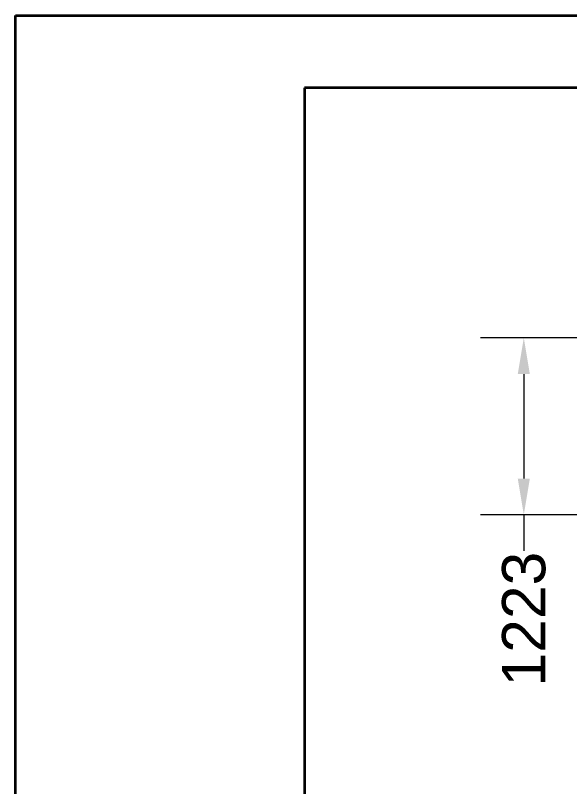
# Model space of a CAD drawing. Header units: millimetres. Extents: x 0 to 59400, y 0 to 42000.
# Drawn here: x 0 to 3836, y 36668 to 42000 of the extents above; entities that cross this region are included whole.
import ezdxf

# ---------------------------------------------------------------- set-up
doc = ezdxf.new("R2010")
doc.units = ezdxf.units.MM
doc.header["$LTSCALE"] = 100
doc.layers.get('0').update_dxf_attribs({"lineweight": 18})
doc.layers.add('Border', color=7, linetype='Continuous', lineweight=35)
doc.layers.add('Dimension', color=7, linetype='Continuous', lineweight=18)
doc.styles.add('Title', font='arial.ttf')
doc.dimstyles.new('Default - Method 2b', dxfattribs={"dimscale": 100, "dimtxt": 3, "dimasz": 2.5, "dimexe": 3, "dimexo": 0.5, "dimgap": 0.7, "dimtad": 0, "dimtoh": 1, "dimdec": 1, "dimrnd": 1e-08, "dimtxsty": 'Title', "dimcen": 0.09, "dimdle": 10, "dimclrd": 256, "dimclre": 256, "dimclrt": 7, "dimadec": 0, "dimazin": 2, "dimtfac": 0.833333, "dimtdec": 1, "dimtmove": 0, "dimatfit": 3, "dimfxl": 1, "dimtolj": 1, "dimlwd": -1, "dimlwe": -1, "dimarcsym": 0})

# ---------------------------------------------------------------- blocks, each defined once
blk = doc.blocks.new('Borders Bigadan Border')
at = {"layer": 'Border'}
for p, q in [((0, 420), (594, 420)), ((0, 0), (0, 420)), ((589, 415), (20, 415)), ((20, 415), (20, 5))]:
    blk.add_line(p, q, dxfattribs=at)
blk = doc.blocks.new('*D29')
at = {"layer": 'Defpoints', "color": 0, "transparency": 16777216}
for p in [(3940.4, 39770.4), (3518.9, 38547.4), (3949.8, 38547.4)]:
    blk.add_point(p, dxfattribs=at)
at = {"layer": 'Dimension', "transparency": 16777216}
for p, q in [((3890.4, 39770.4), (3218.9, 39770.4)), ((3518.9, 39520.4), (3518.9, 38797.4)), ((3899.8, 38547.4), (3218.9, 38547.4)), ((3518.9, 38547.4), (3518.9, 38297.4))]:
    blk.add_line(p, q, dxfattribs=at)
for points in [[(3477.3, 39520.4), (3560.6, 39520.4), (3518.9, 39770.4)], [(3477.3, 38797.4), (3560.6, 38797.4), (3518.9, 38547.4)]]:
    blk.add_solid(points, dxfattribs=at)
at = {"layer": 'Dimension', "color": 7, "transparency": 16777216, "insert": (3672.2, 37359.7), "char_height": 300, "attachment_point": 7, "rotation": 90, "style": 'Title'}
blk.add_mtext('\\A1;1223', dxfattribs=at)

msp = doc.modelspace()

# ---------------------------------------------------------------- block references
at = {"xscale": 100, "yscale": 100, "zscale": 100}
msp.add_blockref('Borders Bigadan Border', (0, 0), dxfattribs=at)

# ---------------------------------------------------------------- dimensions: what is measured, and where the dimension line sits
at = {"layer": 'Dimension'}
dim = msp.add_linear_dim(base=(3518.93, 38547.38), p1=(3940.41, 39770.38), p2=(3949.82, 38547.38), angle=90, dimstyle='Default - Method 2b', override={"dimgap": 0.7, "dimtoh": 0, "dimdec": 1, "dimtol": 0, "dimlim": 0, "dimtp": 0, "dimtm": 0, "dimtdec": 1, "dimtofl": 0, "dimatfit": 2}, dxfattribs=at)
dim.commit()
dim.dimension.update_dxf_attribs({"geometry": '*D29', "text_midpoint": (3518.93, 37793.55), "dimtype": 160})

doc.saveas('drawing.dxf')
